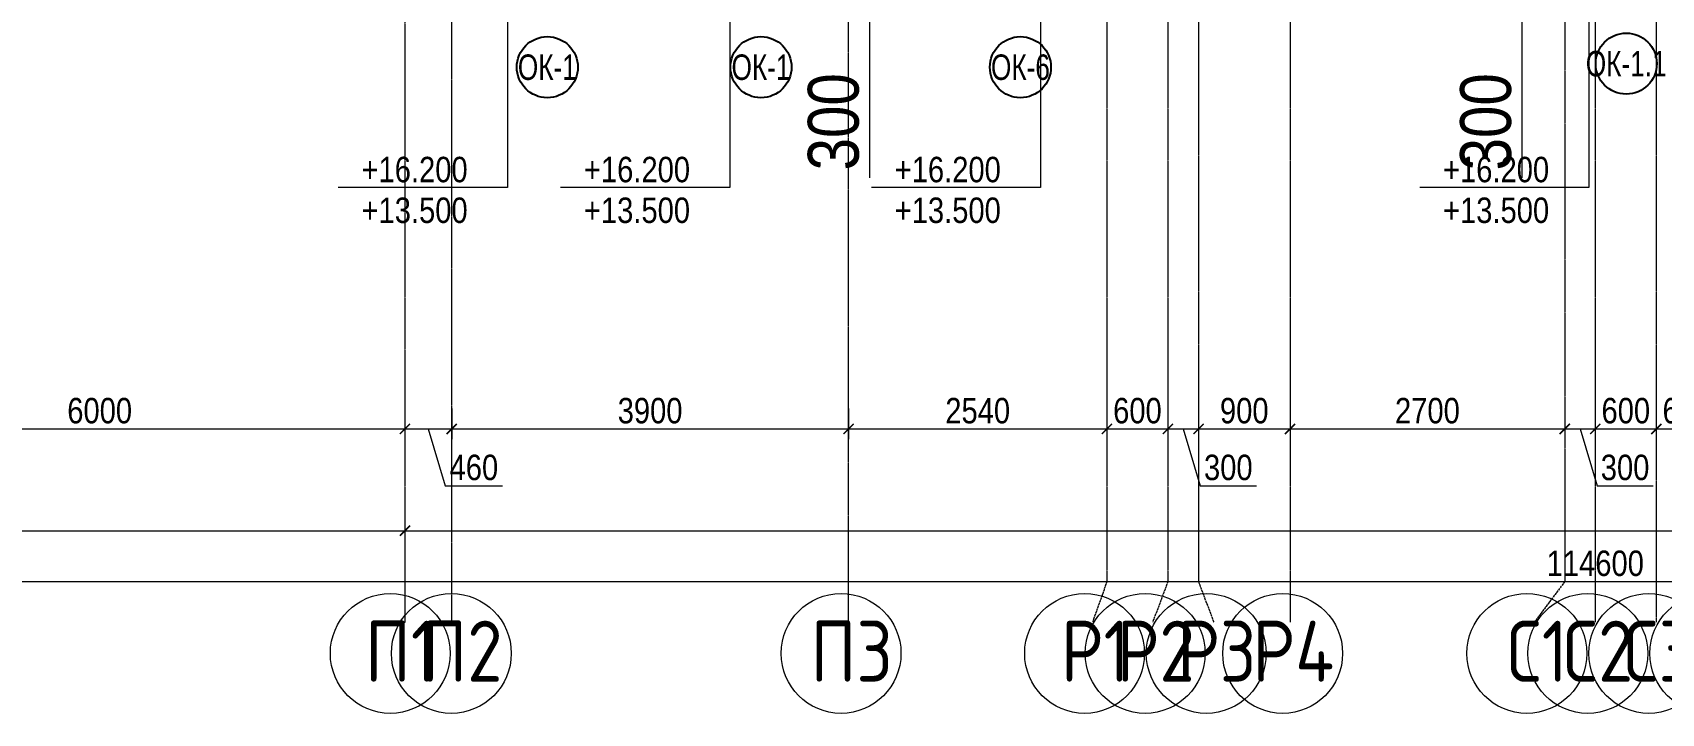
# Model space of a CAD drawing. Header units: millimetres. Extents: x -231292 to 573618, y -153144 to 564035.
# Drawn here: x 92369 to 108379, y 359151 to 365842 of the extents above; entities that cross this region are included whole.
import ezdxf
from ezdxf import colors
from ezdxf.entities.mleader import LeaderData, LeaderLine
from ezdxf.enums import TextEntityAlignment as Align
from ezdxf.math import Vec2, Vec3

# ---------------------------------------------------------------- set-up
doc = ezdxf.new("R2010")
doc.units = ezdxf.units.MM
doc.linetypes.add('CENTER2', pattern=[28.575, 19.05, -3.175, 3.175, -3.175])
doc.layers.get('0').update_dxf_attribs({"color": 250})
doc.layers.get('Defpoints').update_dxf_attribs({"color": 250})
for name, color, linetype, lineweight in [('АР_Окна марка', 250, 'Continuous', 9), ('АР_Размеры обшивки', 250, 'Continuous', 5), ('Марка окна', 250, 'Continuous', 0), ('РД_Оси_100', 250, 'Continuous', 0), ('РД_Оси_размер', 250, 'Continuous', 0)]:
    doc.layers.add(name, color=color, linetype=linetype, lineweight=lineweight)
doc.styles.add('Arial_09', font='ARIALN.TTF', dxfattribs={"width": 0.9})
doc.styles.add('Isocpeur3', font='isocpeur.ttf')
doc.styles.add('style1', font='ARIALN.TTF')
doc.styles.add('ккк', font='isocpeur.ttf', dxfattribs={"width": 0.85, "oblique": 15})
doc.dimstyles.new('Dim100_ареал', dxfattribs={"dimscale": 100, "dimtxt": 2.5, "dimasz": 1, "dimexe": 1, "dimexo": 1, "dimgap": 0.5, "dimtad": 1, "dimzin": 12, "dimdsep": 46, "dimtxsty": 'style1', "dimblk": 'ARCHTICK', "dimcen": 1, "dimdle": 1, "dimclrd": 256, "dimclre": 256, "dimaunit": 1, "dimadec": 0, "dimazin": 3, "dimtfac": 1, "dimtmove": 1, "dimatfit": 3, "dimldrblk": 'OPEN30', "dimfxl": 2, "dimfxlon": 1, "dimtolj": 1, "dimtzin": 0, "dimlwd": 9, "dimlwe": 9, "dimarcsym": 0})
doc.dimstyles.new('Dim200_ареал', dxfattribs={"dimscale": 100, "dimtxt": 5, "dimasz": 2.5, "dimexe": 2, "dimexo": 2, "dimgap": 1, "dimtad": 1, "dimzin": 12, "dimdsep": 46, "dimtxsty": 'style1', "dimblk": 'ARCHTICK', "dimcen": 3, "dimdle": 2, "dimclrd": 256, "dimclre": 256, "dimaunit": 1, "dimadec": 0, "dimazin": 3, "dimtfac": 1, "dimtmove": 1, "dimatfit": 3, "dimldrblk": 'OPEN30', "dimfxl": 5, "dimfxlon": 1, "dimtolj": 1, "dimtzin": 0, "dimlwd": 9, "dimlwe": 9, "dimarcsym": 0})

# ---------------------------------------------------------------- blocks, each defined once
blk = doc.blocks.new('_DotSmall')
at = {"color": 0, "linetype": 'ByBlock', "const_width": 0.5}
blk.add_lwpolyline([(-0.0625, 0, 1), (0.0625, 0, 1)], format="xyb", close=True, dxfattribs=at)
blk = doc.blocks.new('A-iden')
at = {"linetype": 'Continuous', "lineweight": 5}
blk.add_circle((-0.73, -4.06), 5.89, dxfattribs=at)
at = {"color": 0, "linetype": 'Continuous', "lineweight": 20, "style": 'ккк', "width": 0.85}
blk.add_attdef('ID', text='', height=6, dxfattribs=at).set_placement((0.31, -3.85), align=Align.MIDDLE_CENTER)
blk = doc.blocks.new('_ArchTick')
at = {"color": 0, "linetype": 'ByBlock', "const_width": 0.15}
blk.add_lwpolyline([(-0.5, -0.5), (0.5, 0.5)], dxfattribs=at)
blk = doc.blocks.new('*D1528')
at = {"layer": 'Defpoints', "color": 0, "transparency": 16777216}
for p in [(39600, -3255), (45600, -3255), (45600, -4255)]:
    blk.add_point(p, dxfattribs=at)
at = {"layer": 'РД_Оси_размер', "lineweight": 9, "transparency": 16777216}
for p, q in [((39600, -4055), (39600, -4355)), ((45600, -4055), (45600, -4355)), ((39500, -4255), (45700, -4255))]:
    blk.add_line(p, q, dxfattribs=at)
at = {"layer": 'РД_Оси_размер', "lineweight": 9, "transparency": 16777216, "xscale": 100, "yscale": 100, "zscale": 100, "rotation": 180}
blk.add_blockref('_ArchTick', (39600, -4255), dxfattribs=at)
at = {"layer": 'РД_Оси_размер', "lineweight": 9, "transparency": 16777216, "xscale": 100, "yscale": 100, "zscale": 100}
blk.add_blockref('_ArchTick', (45600, -4255), dxfattribs=at)
at = {"layer": 'РД_Оси_размер', "color": 0, "transparency": 16777216, "insert": (42600, -4077), "char_height": 250, "attachment_point": 5, "style": 'style1'}
blk.add_mtext('\\A1;6000', dxfattribs=at)
blk = doc.blocks.new('_Open30')
at = {"color": 0, "linetype": 'ByBlock', "lineweight": -2}
for p, q in [((-1, 0.268), (0, 0)), ((0, 0), (-1, -0.268)), ((0, 0), (-1, 0))]:
    blk.add_line(p, q, dxfattribs=at)
blk = doc.blocks.new('*D1529')
at = {"layer": 'Defpoints', "color": 0, "transparency": 16777216}
for p in [(45600, -3255), (46060, -3255), (46060, -4255)]:
    blk.add_point(p, dxfattribs=at)
at = {"layer": 'РД_Оси_размер', "lineweight": 9, "transparency": 16777216}
for p, q in [((45600, -4055), (45600, -4355)), ((46060, -4055), (46060, -4355)), ((45500, -4255), (46160, -4255)), ((45830, -4255), (45997, -4813)), ((45997, -4813), (46558, -4813))]:
    blk.add_line(p, q, dxfattribs=at)
at = {"layer": 'РД_Оси_размер', "lineweight": 9, "transparency": 16777216, "xscale": 100, "yscale": 100, "zscale": 100, "rotation": 180}
blk.add_blockref('_ArchTick', (45600, -4255), dxfattribs=at)
at = {"layer": 'РД_Оси_размер', "lineweight": 9, "transparency": 16777216, "xscale": 100, "yscale": 100, "zscale": 100}
blk.add_blockref('_ArchTick', (46060, -4255), dxfattribs=at)
at = {"layer": 'РД_Оси_размер', "color": 0, "transparency": 16777216, "insert": (46278, -4635), "char_height": 250, "attachment_point": 5, "style": 'style1'}
blk.add_mtext('\\A1;460', dxfattribs=at)
blk = doc.blocks.new('*D1530')
at = {"layer": 'Defpoints', "color": 0, "transparency": 16777216}
for p in [(46060, -3255), (49960, -3255), (49960, -4255)]:
    blk.add_point(p, dxfattribs=at)
at = {"layer": 'РД_Оси_размер', "lineweight": 9, "transparency": 16777216}
for p, q in [((46060, -4055), (46060, -4355)), ((49960, -4055), (49960, -4355)), ((45960, -4255), (50060, -4255))]:
    blk.add_line(p, q, dxfattribs=at)
at = {"layer": 'РД_Оси_размер', "lineweight": 9, "transparency": 16777216, "xscale": 100, "yscale": 100, "zscale": 100, "rotation": 180}
blk.add_blockref('_ArchTick', (46060, -4255), dxfattribs=at)
at = {"layer": 'РД_Оси_размер', "lineweight": 9, "transparency": 16777216, "xscale": 100, "yscale": 100, "zscale": 100}
blk.add_blockref('_ArchTick', (49960, -4255), dxfattribs=at)
at = {"layer": 'РД_Оси_размер', "color": 0, "transparency": 16777216, "insert": (48010, -4077), "char_height": 250, "attachment_point": 5, "style": 'style1'}
blk.add_mtext('\\A1;3900', dxfattribs=at)
blk = doc.blocks.new('*D1531')
at = {"layer": 'Defpoints', "color": 0, "transparency": 16777216}
for p in [(49960, -3255), (52500, -3255), (52500, -4255)]:
    blk.add_point(p, dxfattribs=at)
at = {"layer": 'РД_Оси_размер', "lineweight": 9, "transparency": 16777216}
for p, q in [((49960, -4055), (49960, -4355)), ((52500, -4055), (52500, -4355)), ((49860, -4255), (52600, -4255))]:
    blk.add_line(p, q, dxfattribs=at)
at = {"layer": 'РД_Оси_размер', "lineweight": 9, "transparency": 16777216, "xscale": 100, "yscale": 100, "zscale": 100, "rotation": 180}
blk.add_blockref('_ArchTick', (49960, -4255), dxfattribs=at)
at = {"layer": 'РД_Оси_размер', "lineweight": 9, "transparency": 16777216, "xscale": 100, "yscale": 100, "zscale": 100}
blk.add_blockref('_ArchTick', (52500, -4255), dxfattribs=at)
at = {"layer": 'РД_Оси_размер', "color": 0, "transparency": 16777216, "insert": (51230, -4077), "char_height": 250, "attachment_point": 5, "style": 'style1'}
blk.add_mtext('\\A1;2540', dxfattribs=at)
blk = doc.blocks.new('*D1532')
at = {"layer": 'Defpoints', "color": 0, "transparency": 16777216}
for p in [(52500, -3255), (53100, -3255), (53100, -4255)]:
    blk.add_point(p, dxfattribs=at)
at = {"layer": 'РД_Оси_размер', "lineweight": 9, "transparency": 16777216}
for p, q in [((52500, -4055), (52500, -4355)), ((53100, -4055), (53100, -4355)), ((52400, -4255), (53200, -4255))]:
    blk.add_line(p, q, dxfattribs=at)
at = {"layer": 'РД_Оси_размер', "lineweight": 9, "transparency": 16777216, "xscale": 100, "yscale": 100, "zscale": 100, "rotation": 180}
blk.add_blockref('_ArchTick', (52500, -4255), dxfattribs=at)
at = {"layer": 'РД_Оси_размер', "lineweight": 9, "transparency": 16777216, "xscale": 100, "yscale": 100, "zscale": 100}
blk.add_blockref('_ArchTick', (53100, -4255), dxfattribs=at)
at = {"layer": 'РД_Оси_размер', "color": 0, "transparency": 16777216, "insert": (52800, -4077), "char_height": 250, "attachment_point": 5, "style": 'style1'}
blk.add_mtext('\\A1;600', dxfattribs=at)
blk = doc.blocks.new('*D1533')
at = {"layer": 'Defpoints', "color": 0, "transparency": 16777216}
for p in [(53100, -3255), (53400, -3255), (53400, -4255)]:
    blk.add_point(p, dxfattribs=at)
at = {"layer": 'РД_Оси_размер', "lineweight": 9, "transparency": 16777216}
for p, q in [((53100, -4055), (53100, -4355)), ((53400, -4055), (53400, -4355)), ((53000, -4255), (53500, -4255)), ((53250, -4255), (53417, -4813)), ((53417, -4813), (53969, -4813))]:
    blk.add_line(p, q, dxfattribs=at)
at = {"layer": 'РД_Оси_размер', "lineweight": 9, "transparency": 16777216, "xscale": 100, "yscale": 100, "zscale": 100, "rotation": 180}
blk.add_blockref('_ArchTick', (53100, -4255), dxfattribs=at)
at = {"layer": 'РД_Оси_размер', "lineweight": 9, "transparency": 16777216, "xscale": 100, "yscale": 100, "zscale": 100}
blk.add_blockref('_ArchTick', (53400, -4255), dxfattribs=at)
at = {"layer": 'РД_Оси_размер', "color": 0, "transparency": 16777216, "insert": (53693, -4635), "char_height": 250, "attachment_point": 5, "style": 'style1'}
blk.add_mtext('\\A1;300', dxfattribs=at)
blk = doc.blocks.new('*D1534')
at = {"layer": 'Defpoints', "color": 0, "transparency": 16777216}
for p in [(53400, -3255), (54300, -3255), (54300, -4255)]:
    blk.add_point(p, dxfattribs=at)
at = {"layer": 'РД_Оси_размер', "lineweight": 9, "transparency": 16777216}
for p, q in [((53400, -4055), (53400, -4355)), ((54300, -4055), (54300, -4355)), ((53300, -4255), (54400, -4255))]:
    blk.add_line(p, q, dxfattribs=at)
at = {"layer": 'РД_Оси_размер', "lineweight": 9, "transparency": 16777216, "xscale": 100, "yscale": 100, "zscale": 100, "rotation": 180}
blk.add_blockref('_ArchTick', (53400, -4255), dxfattribs=at)
at = {"layer": 'РД_Оси_размер', "lineweight": 9, "transparency": 16777216, "xscale": 100, "yscale": 100, "zscale": 100}
blk.add_blockref('_ArchTick', (54300, -4255), dxfattribs=at)
at = {"layer": 'РД_Оси_размер', "color": 0, "transparency": 16777216, "insert": (53850, -4077), "char_height": 250, "attachment_point": 5, "style": 'style1'}
blk.add_mtext('\\A1;900', dxfattribs=at)
blk = doc.blocks.new('*D1535')
at = {"layer": 'Defpoints', "color": 0, "transparency": 16777216}
for p in [(54300, -3255), (57000, -3255), (57000, -4255)]:
    blk.add_point(p, dxfattribs=at)
at = {"layer": 'РД_Оси_размер', "lineweight": 9, "transparency": 16777216}
for p, q in [((54300, -4055), (54300, -4355)), ((57000, -4055), (57000, -4355)), ((54200, -4255), (57100, -4255))]:
    blk.add_line(p, q, dxfattribs=at)
at = {"layer": 'РД_Оси_размер', "lineweight": 9, "transparency": 16777216, "xscale": 100, "yscale": 100, "zscale": 100, "rotation": 180}
blk.add_blockref('_ArchTick', (54300, -4255), dxfattribs=at)
at = {"layer": 'РД_Оси_размер', "lineweight": 9, "transparency": 16777216, "xscale": 100, "yscale": 100, "zscale": 100}
blk.add_blockref('_ArchTick', (57000, -4255), dxfattribs=at)
at = {"layer": 'РД_Оси_размер', "color": 0, "transparency": 16777216, "insert": (55650, -4077), "char_height": 250, "attachment_point": 5, "style": 'style1'}
blk.add_mtext('\\A1;2700', dxfattribs=at)
blk = doc.blocks.new('*D1536')
at = {"layer": 'Defpoints', "color": 0, "transparency": 16777216}
for p in [(57000, -3255), (57300, -3255), (57300, -4255)]:
    blk.add_point(p, dxfattribs=at)
at = {"layer": 'РД_Оси_размер', "lineweight": 9, "transparency": 16777216}
for p, q in [((57000, -4055), (57000, -4355)), ((57300, -4055), (57300, -4355)), ((56900, -4255), (57400, -4255)), ((57150, -4255), (57317, -4813)), ((57317, -4813), (57869, -4813))]:
    blk.add_line(p, q, dxfattribs=at)
at = {"layer": 'РД_Оси_размер', "lineweight": 9, "transparency": 16777216, "xscale": 100, "yscale": 100, "zscale": 100, "rotation": 180}
blk.add_blockref('_ArchTick', (57000, -4255), dxfattribs=at)
at = {"layer": 'РД_Оси_размер', "lineweight": 9, "transparency": 16777216, "xscale": 100, "yscale": 100, "zscale": 100}
blk.add_blockref('_ArchTick', (57300, -4255), dxfattribs=at)
at = {"layer": 'РД_Оси_размер', "color": 0, "transparency": 16777216, "insert": (57593, -4635), "char_height": 250, "attachment_point": 5, "style": 'style1'}
blk.add_mtext('\\A1;300', dxfattribs=at)
blk = doc.blocks.new('*D1537')
at = {"layer": 'Defpoints', "color": 0, "transparency": 16777216}
for p in [(57300, -3255), (57900, -3255), (57900, -4255)]:
    blk.add_point(p, dxfattribs=at)
at = {"layer": 'РД_Оси_размер', "lineweight": 9, "transparency": 16777216}
for p, q in [((57300, -4055), (57300, -4355)), ((57900, -4055), (57900, -4355)), ((57200, -4255), (58000, -4255))]:
    blk.add_line(p, q, dxfattribs=at)
at = {"layer": 'РД_Оси_размер', "lineweight": 9, "transparency": 16777216, "xscale": 100, "yscale": 100, "zscale": 100, "rotation": 180}
blk.add_blockref('_ArchTick', (57300, -4255), dxfattribs=at)
at = {"layer": 'РД_Оси_размер', "lineweight": 9, "transparency": 16777216, "xscale": 100, "yscale": 100, "zscale": 100}
blk.add_blockref('_ArchTick', (57900, -4255), dxfattribs=at)
at = {"layer": 'РД_Оси_размер', "color": 0, "transparency": 16777216, "insert": (57600, -4077), "char_height": 250, "attachment_point": 5, "style": 'style1'}
blk.add_mtext('\\A1;600', dxfattribs=at)
blk = doc.blocks.new('*D1538')
at = {"layer": 'Defpoints', "color": 0, "transparency": 16777216}
for p in [(57900, -3255), (58500, -3255), (58500, -4255)]:
    blk.add_point(p, dxfattribs=at)
at = {"layer": 'РД_Оси_размер', "lineweight": 9, "transparency": 16777216}
for p, q in [((57900, -4055), (57900, -4355)), ((58500, -4055), (58500, -4355)), ((57800, -4255), (58600, -4255))]:
    blk.add_line(p, q, dxfattribs=at)
at = {"layer": 'РД_Оси_размер', "lineweight": 9, "transparency": 16777216, "xscale": 100, "yscale": 100, "zscale": 100, "rotation": 180}
blk.add_blockref('_ArchTick', (57900, -4255), dxfattribs=at)
at = {"layer": 'РД_Оси_размер', "lineweight": 9, "transparency": 16777216, "xscale": 100, "yscale": 100, "zscale": 100}
blk.add_blockref('_ArchTick', (58500, -4255), dxfattribs=at)
at = {"layer": 'РД_Оси_размер', "color": 0, "transparency": 16777216, "insert": (58200, -4077), "char_height": 250, "attachment_point": 5, "style": 'style1'}
blk.add_mtext('\\A1;600', dxfattribs=at)
blk = doc.blocks.new('*D24')
at = {"layer": 'Defpoints', "color": 0, "transparency": 16777216}
for p in [(0, -3255), (114600, -3255), (114600, -5755)]:
    blk.add_point(p, dxfattribs=at)
at = {"layer": 'РД_Оси_размер', "color": 0, "lineweight": 5, "transparency": 16777216}
for p, q in [((0, -5555), (0, -5855)), ((114600, -5555), (114600, -5855)), ((-100, -5755), (114700, -5755))]:
    blk.add_line(p, q, dxfattribs=at)
at = {"layer": 'РД_Оси_размер', "color": 0, "lineweight": 5, "transparency": 16777216, "xscale": 100, "yscale": 100, "zscale": 100, "rotation": 180}
blk.add_blockref('_ArchTick', (0, -5755), dxfattribs=at)
at = {"layer": 'РД_Оси_размер', "color": 0, "lineweight": 5, "transparency": 16777216, "xscale": 100, "yscale": 100, "zscale": 100}
blk.add_blockref('_ArchTick', (114600, -5755), dxfattribs=at)
at = {"layer": 'РД_Оси_размер', "color": 0, "transparency": 16777216, "insert": (57300, -5577), "char_height": 250, "attachment_point": 5, "style": 'style1'}
blk.add_mtext('\\A1;114600', dxfattribs=at)
blk = doc.blocks.new('*D44')
at = {"layer": 'Defpoints', "color": 0, "transparency": 16777216}
for p in [(27600, -3255), (45600, -3253), (45600, -5255)]:
    blk.add_point(p, dxfattribs=at)
at = {"layer": 'РД_Оси_размер', "color": 0, "lineweight": 5, "transparency": 16777216}
for p, q in [((27600, -5055), (27600, -5355)), ((45600, -5055), (45600, -5355)), ((27500, -5255), (45700, -5255))]:
    blk.add_line(p, q, dxfattribs=at)
at = {"layer": 'РД_Оси_размер', "color": 0, "lineweight": 5, "transparency": 16777216, "xscale": 100, "yscale": 100, "zscale": 100, "rotation": 180}
blk.add_blockref('_ArchTick', (27600, -5255), dxfattribs=at)
at = {"layer": 'РД_Оси_размер', "color": 0, "lineweight": 5, "transparency": 16777216, "xscale": 100, "yscale": 100, "zscale": 100}
blk.add_blockref('_ArchTick', (45600, -5255), dxfattribs=at)
at = {"layer": 'РД_Оси_размер', "color": 0, "transparency": 16777216, "insert": (36600, -5077), "char_height": 250, "attachment_point": 5, "style": 'style1'}
blk.add_mtext('\\A1;18000', dxfattribs=at)
blk = doc.blocks.new('*D40')
at = {"layer": 'Defpoints', "color": 0, "transparency": 16777216}
for p in [(45600, -3255), (83100, -3255), (83100, -5255)]:
    blk.add_point(p, dxfattribs=at)
at = {"layer": 'РД_Оси_размер', "color": 0, "lineweight": 5, "transparency": 16777216}
for p, q in [((45600, -5055), (45600, -5355)), ((83100, -5055), (83100, -5355)), ((45500, -5255), (83200, -5255))]:
    blk.add_line(p, q, dxfattribs=at)
at = {"layer": 'РД_Оси_размер', "color": 0, "lineweight": 5, "transparency": 16777216, "xscale": 100, "yscale": 100, "zscale": 100, "rotation": 180}
blk.add_blockref('_ArchTick', (45600, -5255), dxfattribs=at)
at = {"layer": 'РД_Оси_размер', "color": 0, "lineweight": 5, "transparency": 16777216, "xscale": 100, "yscale": 100, "zscale": 100}
blk.add_blockref('_ArchTick', (83100, -5255), dxfattribs=at)
at = {"layer": 'РД_Оси_размер', "color": 0, "transparency": 16777216, "insert": (64350, -5077), "char_height": 250, "attachment_point": 5, "style": 'style1'}
blk.add_mtext('\\A1;37500', dxfattribs=at)
blk = doc.blocks.new('*D820')
at = {"layer": 'Defpoints', "color": 0, "transparency": 16777216}
for p in [(106884, 366602), (107010, 366602), (106879, 366302)]:
    blk.add_point(p, dxfattribs=at)
at = {"layer": 'АР_Размеры обшивки', "lineweight": 9, "transparency": 16777216}
for p, q in [((107010, 366102), (107010, 366802)), ((107010, 366602), (107210, 366602)), ((107010, 366302), (107210, 366302)), ((107010, 364413), (107010, 366302))]:
    blk.add_line(p, q, dxfattribs=at)
at = {"layer": 'АР_Размеры обшивки', "lineweight": 9, "transparency": 16777216, "xscale": 250, "yscale": 250, "zscale": 250}
for p, rotation in [((107010, 366602), 90), ((107010, 366302), 270)]:
    blk.add_blockref('_ArchTick', p, dxfattribs=dict(at, rotation=rotation))
at = {"layer": 'АР_Размеры обшивки', "color": 0, "transparency": 16777216, "insert": (106654, 364965), "char_height": 500, "attachment_point": 5, "rotation": 90, "style": 'style1'}
blk.add_mtext('\\A1;300', dxfattribs=at)
blk = doc.blocks.new('*D821')
at = {"layer": 'Defpoints', "color": 0, "transparency": 16777216}
for p in [(100473, 366602), (100599, 366602), (100468, 366302)]:
    blk.add_point(p, dxfattribs=at)
at = {"layer": 'АР_Размеры обшивки', "lineweight": 9, "transparency": 16777216}
for p, q in [((100599, 366102), (100599, 366802)), ((100599, 366602), (100799, 366602)), ((100599, 366302), (100799, 366302)), ((100599, 364413), (100599, 366302))]:
    blk.add_line(p, q, dxfattribs=at)
at = {"layer": 'АР_Размеры обшивки', "lineweight": 9, "transparency": 16777216, "xscale": 250, "yscale": 250, "zscale": 250}
for p, rotation in [((100599, 366602), 90), ((100599, 366302), 270)]:
    blk.add_blockref('_ArchTick', p, dxfattribs=dict(at, rotation=rotation))
at = {"layer": 'АР_Размеры обшивки', "color": 0, "transparency": 16777216, "insert": (100243, 364965), "char_height": 500, "attachment_point": 5, "rotation": 90, "style": 'style1'}
blk.add_mtext('\\A1;300', dxfattribs=at)
blk = doc.blocks.new('МОК-Наименование')
at = {"layer": 'Defpoints'}
blk.add_circle((0, 0), 3, dxfattribs=at)
at = {"color": 0, "linetype": 'ByBlock', "lineweight": -2, "style": 'Isocpeur3', "width": 0.8, "flags": 4}
blk.add_attdef('АР-ОКНО:НАИМЕНОВАНИЕ', text='', height=2.5, dxfattribs=at).set_placement((0, 0), align=Align.MIDDLE)
blk = doc.blocks.new('СОШ_2200_АР_ОСИ_М100_28.05.24')
at = {"layer": 'РД_Оси_100', "linetype": 'CENTER2'}
blk.add_line((49960, -6155), (49960, 139938.679), dxfattribs=at)
for points in [[(45530, 139938.679), (45600, 139538.679), (45600, -6163.457)], [(46060, -6163.105), (46060, 139538.679), (46130, 139938.679)], [(52500, 139938.679), (52500, -5755), (52358.276, -6155)], [(53100, 139938.679), (53100, -5755), (52949.266, -6155)], [(54300, 139938.679), (54300, -6155)], [(57300, 139938.679), (57300, -6155)], [(57000, 70839.76), (57000, -5755), (56700, -6155)], [(53400, 70753.904), (53400, -5755), (53550, -6155)], [(57900, 70753.904), (57900, -6155)]]:
    blk.add_lwpolyline(points, dxfattribs=at)
at = {"layer": 'РД_Оси_100', "color": 0, "xscale": 100, "yscale": 100, "zscale": 100}
for p, values in [((45529.266, -6054.999), {'ID': 'П1'}), ((52353.771, -6054.966), {'ID': 'Р1'}), ((52948.532, -6054.999), {'ID': 'Р2'}), ((53549.266, -6054.999), {'ID': 'Р3'}), ((54300.734, -6054.999), {'ID': 'Р4'}), ((56700, -6055), {'ID': 'С1'}), ((57299.266, -6054.999), {'ID': 'С2'}), ((57899.266, -6054.999), {'ID': 'С3'}), ((58499.266, -6054.999), {'ID': 'С4'})]:
    blk.add_blockref('A-iden', p, dxfattribs=at).add_auto_attribs(values)
at = {"layer": 'РД_Оси_100', "color": 1, "xscale": 100, "yscale": 100, "zscale": 100}
for p, values in [((46129.266, -6054.999), {'ID': 'П2'}), ((49960, -6054.999), {'ID': 'П3'})]:
    blk.add_blockref('A-iden', p, dxfattribs=at).add_auto_attribs(values)
at = {"layer": 'РД_Оси_размер'}
for base, p1, p2, picture, middle in [((114600, -5755), (0, -3255), (114600, -3255), '*D24', (57300, -5577.357)), ((45600, -5255), (27600, -3255), (45600, -3253.064), '*D44', (36600, -5077.357)), ((45600, -4255), (39600, -3255), (45600, -3255), '*D1528', (42600, -4077.357)), ((46060, -4255), (45600, -3255), (46060, -3255), '*D1529', (46047.379, -4635.286)), ((83100, -5255), (45600, -3255), (83100, -3255), '*D40', (64350, -5077.357)), ((49960, -4255), (46060, -3255), (49960, -3255), '*D1530', (48010, -4077.357)), ((52500, -4255), (49960, -3255), (52500, -3255), '*D1531', (51230, -4077.357)), ((53100, -4255), (52500, -3255), (53100, -3255), '*D1532', (52800, -4077.357)), ((53400, -4255), (53100, -3255), (53400, -3255), '*D1533', (53467.379, -4635.286)), ((54300, -4255), (53400, -3255), (54300, -3255), '*D1534', (53850, -4077.357)), ((57000, -4255), (54300, -3255), (57000, -3255), '*D1535', (55650, -4077.357)), ((57300, -4255), (57000, -3255), (57300, -3255), '*D1536', (57367.379, -4635.286)), ((57900, -4255), (57300, -3255), (57900, -3255), '*D1537', (57600, -4077.357)), ((58500, -4255), (57900, -3255), (58500, -3255), '*D1538', (58200, -4077.357))]:
    dim = blk.add_linear_dim(base=base, p1=p1, p2=p2, dimstyle='Dim100_ареал', dxfattribs=at)
    dim.commit()
    dim.dimension.update_dxf_attribs({"geometry": picture, "text_midpoint": middle})

msp = doc.modelspace()

# ---------------------------------------------------------------- leaders
at = {"layer": 'Марка окна', "lineweight": 0, "ltscale": 20}
ml = msp.add_multileader_mtext('Standard', dxfattribs=at)
ml.set_content('+16.200\\P+13.500', color=256, style='style1')
ml.set_leader_properties(color=256, linetype='ByLayer', lineweight=-1)
ml.set_arrow_properties(name='DOTSMALL')
ml.build(insert=Vec2(0, 0))
ml.multileader.update_dxf_attribs({"text_left_attachment_type": 6, "text_right_attachment_type": 6, "dogleg_length": 200, "arrow_head_size": 250})
ctx = ml.context
ctx.base_point, ctx.char_height, ctx.arrow_head_size, ctx.landing_gap_size, ctx.plane_origin = Vec3(95602.425, 364320.848), 250, 250, 0, Vec3(95356.238, 363636.321)
ctx.left_attachment, ctx.right_attachment = 6, 6
notes = []
notes.append((ctx, [(0, (1, 1, 0), (97036.338, 364320.848), (-1, 0), 420.441, [(0, [(97036.53, 366237.731)], 0, [])])]))
ctx.mtext.insert, ctx.mtext.line_spacing_factor, ctx.mtext.flow_direction = Vec3(95602.425, 364620.848), 0.96, 5
ctx.mtext.has_bg_fill, ctx.mtext.bg_color, ctx.mtext.bg_scale_factor, ctx.mtext.bg_transparency, ctx.mtext.use_window_bg_color = 1, -1027028792, 1.5, 0, 1
ml = msp.add_multileader_mtext('Standard', dxfattribs=at)
ml.set_content('+16.200\\P+13.500', color=256, style='style1')
ml.set_leader_properties(color=256, linetype='ByLayer', lineweight=-1)
ml.set_arrow_properties(name='DOTSMALL')
ml.build(insert=Vec2(0, 0))
ml.multileader.update_dxf_attribs({"text_left_attachment_type": 6, "text_right_attachment_type": 6, "dogleg_length": 200, "arrow_head_size": 250})
ctx = ml.context
ctx.base_point, ctx.char_height, ctx.arrow_head_size, ctx.landing_gap_size, ctx.plane_origin = Vec3(97788.293, 364320.848), 250, 250, 0, Vec3(97542.106, 363636.321)
ctx.left_attachment, ctx.right_attachment = 6, 6
notes.append((ctx, [(0, (1, 1, 0), (99222.206, 364320.848), (-1, 0), 420.441, [(0, [(99222.397, 366237.731)], 0, [])])]))
ctx.mtext.insert, ctx.mtext.line_spacing_factor, ctx.mtext.flow_direction = Vec3(97788.293, 364620.848), 0.96, 5
ctx.mtext.has_bg_fill, ctx.mtext.bg_color, ctx.mtext.bg_scale_factor, ctx.mtext.bg_transparency, ctx.mtext.use_window_bg_color = 1, -1027028792, 1.5, 0, 1
ml = msp.add_multileader_mtext('Standard', dxfattribs=at)
ml.set_content('+16.200\\P+13.500', color=256, style='style1')
ml.set_leader_properties(color=256, linetype='ByLayer', lineweight=-1)
ml.set_arrow_properties(name='DOTSMALL')
ml.build(insert=Vec2(0, 0))
ml.multileader.update_dxf_attribs({"text_left_attachment_type": 6, "text_right_attachment_type": 6, "dogleg_length": 200, "arrow_head_size": 250})
ctx = ml.context
ctx.base_point, ctx.char_height, ctx.arrow_head_size, ctx.landing_gap_size, ctx.plane_origin = Vec3(100842.91, 364320.848), 250, 250, 0, Vec3(100596.722, 363636.321)
ctx.left_attachment, ctx.right_attachment = 6, 6
notes.append((ctx, [(0, (1, 1, 0), (102276.822, 364320.848), (-1, 0), 420.441, [(0, [(102277.014, 366237.731)], 0, [])])]))
ctx.mtext.insert, ctx.mtext.line_spacing_factor, ctx.mtext.flow_direction = Vec3(100842.91, 364620.848), 0.96, 5
ctx.mtext.has_bg_fill, ctx.mtext.bg_color, ctx.mtext.bg_scale_factor, ctx.mtext.bg_transparency, ctx.mtext.use_window_bg_color = 1, -1027028792, 1.5, 0, 1
ml = msp.add_multileader_mtext('Standard', dxfattribs=at)
ml.set_content('+16.200\\P+13.500', color=256, style='style1')
ml.set_leader_properties(color=256, linetype='ByLayer', lineweight=-1)
ml.set_arrow_properties(name='DOTSMALL')
ml.build(insert=Vec2(0, 0))
ml.multileader.update_dxf_attribs({"text_left_attachment_type": 6, "text_right_attachment_type": 6, "dogleg_length": 200, "arrow_head_size": 250})
ctx = ml.context
ctx.base_point, ctx.char_height, ctx.arrow_head_size, ctx.landing_gap_size, ctx.plane_origin = Vec3(106232.149, 364320.848), 250, 250, 0, Vec3(105985.962, 363636.321)
ctx.left_attachment, ctx.right_attachment = 6, 6
notes.append((ctx, [(0, (1, 1, 0), (107666.062, 364320.848), (-1, 0), 420.441, [(0, [(107666.254, 366237.731)], 0, [])])]))
ctx.mtext.insert, ctx.mtext.line_spacing_factor, ctx.mtext.flow_direction = Vec3(106232.149, 364620.848), 0.96, 5
ctx.mtext.has_bg_fill, ctx.mtext.bg_color, ctx.mtext.bg_scale_factor, ctx.mtext.bg_transparency, ctx.mtext.use_window_bg_color = 1, -1027028792, 1.5, 0, 1
for ctx, leaders in notes:
    for number, flags, end, landing, length, lines in leaders:
        leader = LeaderData()
        leader.index, (leader.has_last_leader_line, leader.has_dogleg_vector, leader.attachment_direction) = number, flags
        leader.last_leader_point, leader.dogleg_vector, leader.dogleg_length = Vec3(end), Vec3(landing), length
        for number, points, colour, breaks in lines:
            line = LeaderLine()
            line.index, line.vertices, line.color, line.breaks = number, Vec3.list(points), colors.encode_raw_color(colour), breaks
            leader.lines.append(line)
        ctx.leaders.append(leader)

# ---------------------------------------------------------------- next in the draw order: block references
at = {"layer": 'АР_Окна марка', "linetype": 'Continuous', "lineweight": 9}
ref = msp.add_blockref('МОК-Наименование', (108032.864, 365536.754, -900), dxfattribs=dict(at, xscale=100, yscale=100, zscale=100))
ref.add_attrib('АР-ОКНО:НАИМЕНОВАНИЕ', 'ОК-1.1', dxfattribs={"layer": '0', "color": 0, "linetype": 'ByBlock', "lineweight": -2, "height": 250, "style": 'Arial_09', "width": 0.9}).set_placement((108032.864, 365536.754, -900), align=Align.MIDDLE)
ref = msp.add_blockref('МОК-Наименование', (97428.768, 365501.753, -900), dxfattribs=dict(at, xscale=100, yscale=100, zscale=100))
ref.add_attrib('АР-ОКНО:НАИМЕНОВАНИЕ', 'ОК-1', dxfattribs={"layer": '0', "color": 0, "linetype": 'ByBlock', "lineweight": -2, "height": 250, "style": 'Arial_09', "width": 0.9}).set_placement((97428.768, 365501.753, -900), align=Align.MIDDLE)
ref = msp.add_blockref('МОК-Наименование', (99528.768, 365501.753, -900), dxfattribs=dict(at, xscale=100, yscale=100, zscale=100))
ref.add_attrib('АР-ОКНО:НАИМЕНОВАНИЕ', 'ОК-1', dxfattribs={"layer": '0', "color": 0, "linetype": 'ByBlock', "lineweight": -2, "height": 250, "style": 'Arial_09', "width": 0.9}).set_placement((99528.768, 365501.753, -900), align=Align.MIDDLE)
ref = msp.add_blockref('МОК-Наименование', (102078.768, 365501.753, -900), dxfattribs=dict(at, xscale=100, yscale=100, zscale=100))
ref.add_attrib('АР-ОКНО:НАИМЕНОВАНИЕ', 'ОК-6', dxfattribs={"layer": '0', "color": 0, "linetype": 'ByBlock', "lineweight": -2, "height": 250, "style": 'Arial_09', "width": 0.9}).set_placement((102078.768, 365501.753, -900), align=Align.MIDDLE)
at = {"layer": 'РД_Оси_100'}
msp.add_blockref('СОШ_2200_АР_ОСИ_М100_28.05.24', (50428.768, 366201.753), dxfattribs=at)

# ---------------------------------------------------------------- next in the draw order: dimensions: what is measured, and where the dimension line sits
at = {"layer": 'АР_Размеры обшивки'}
for base, p1, p2, picture, middle in [((100598.768, 366601.752), (100468.351, 366301.752), (100473.351, 366601.752), '*D821', (100590.351, 364964.7)), ((107009.768, 366601.752), (106879.351, 366301.752), (106884.351, 366601.752), '*D820', (107001.351, 364964.7))]:
    dim = msp.add_linear_dim(base=base, p1=p1, p2=p2, angle=90, dimstyle='Dim200_ареал', override={"dimdec": 0}, dxfattribs=at)
    dim.commit()
    dim.dimension.update_dxf_attribs({"geometry": picture, "text_midpoint": middle, "dimtype": 160})

doc.saveas('drawing.dxf')
